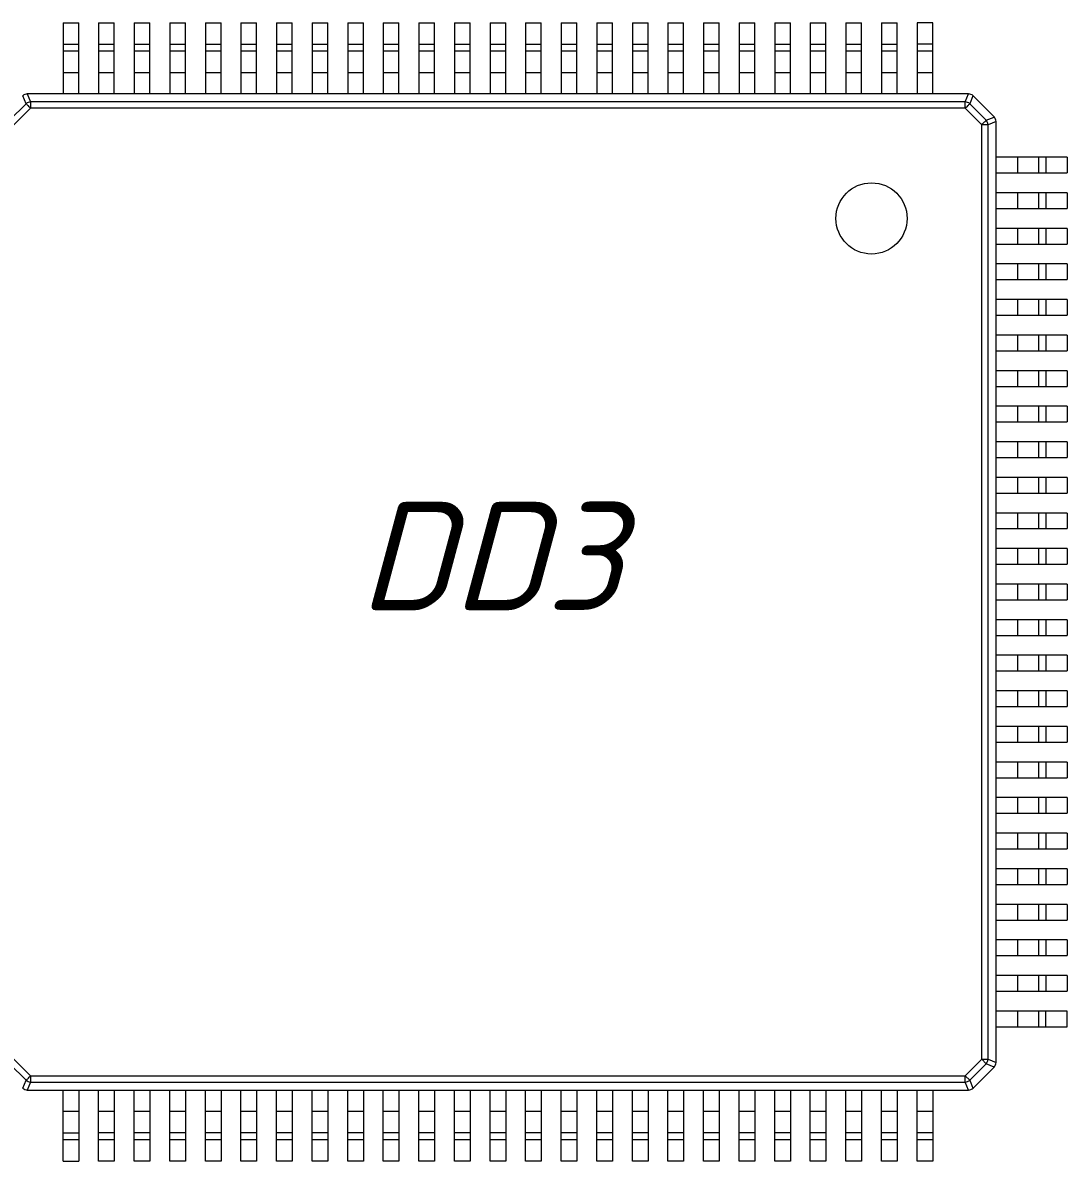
# Model space of a CAD drawing. Header units: millimetres. Extents: x 143 to 740, y 82 to 502.
# Drawn here: x 308.15 to 337.51, y 370.05 to 402.05 of the extents above; entities that cross this region are included whole.
import ezdxf

# ---------------------------------------------------------------- set-up
doc = ezdxf.new("R2010")
doc.units = ezdxf.units.MM
doc.header["$LTSCALE"] = 0.5
doc.layers.get('0').update_dxf_attribs({"lineweight": 60})
doc.styles.get("Standard").update_dxf_attribs({"font": 'isocpeui.ttf', "width": 0.9})

msp = doc.modelspace()

# ---------------------------------------------------------------- linework, layer by layer
at = {"color": 7, "linetype": 'Continuous', "lineweight": 15}
for p, q in [((309.287, 402.048), (309.727, 402.048)), ((309.287, 402.048), (309.287, 401.448)), ((309.727, 401.448), (309.727, 402.048)), ((310.287, 402.048), (310.727, 402.048)), ((310.287, 402.048), (310.287, 401.448)), ((310.727, 401.448), (310.727, 402.048)), ((311.287, 402.048), (311.727, 402.048)), ((311.287, 402.048), (311.287, 401.448)), ((311.727, 401.448), (311.727, 402.048)), ((312.287, 402.048), (312.727, 402.048)), ((312.287, 402.048), (312.287, 401.448)), ((312.727, 401.448), (312.727, 402.048)), ((313.287, 402.048), (313.727, 402.048)), ((313.287, 402.048), (313.287, 401.448)), ((313.727, 401.448), (313.727, 402.048)), ((314.287, 402.048), (314.727, 402.048)), ((314.287, 402.048), (314.287, 401.448)), ((314.727, 401.448), (314.727, 402.048)), ((315.287, 402.048), (315.727, 402.048)), ((315.287, 402.048), (315.287, 401.448)), ((315.727, 401.448), (315.727, 402.048)), ((316.287, 402.048), (316.727, 402.048)), ((316.287, 402.048), (316.287, 401.448)), ((316.727, 401.448), (316.727, 402.048)), ((317.287, 402.048), (317.727, 402.048)), ((317.287, 402.048), (317.287, 401.448)), ((317.727, 401.448), (317.727, 402.048)), ((318.287, 402.048), (318.727, 402.048)), ((318.287, 402.048), (318.287, 401.448)), ((318.727, 401.448), (318.727, 402.048)), ((319.287, 402.048), (319.727, 402.048)), ((319.287, 402.048), (319.287, 401.448)), ((319.727, 401.448), (319.727, 402.048)), ((320.287, 402.048), (320.727, 402.048)), ((320.287, 402.048), (320.287, 401.448)), ((320.727, 401.448), (320.727, 402.048)), ((321.287, 402.048), (321.727, 402.048)), ((321.287, 402.048), (321.287, 401.448)), ((321.727, 401.448), (321.727, 402.048)), ((322.287, 402.048), (322.727, 402.048)), ((322.287, 402.048), (322.287, 401.448)), ((322.727, 401.448), (322.727, 402.048)), ((323.287, 402.048), (323.727, 402.048)), ((323.287, 402.048), (323.287, 401.448)), ((323.727, 401.448), (323.727, 402.048)), ((324.287, 402.048), (324.727, 402.048)), ((324.287, 402.048), (324.287, 401.448)), ((324.727, 401.448), (324.727, 402.048)), ((325.287, 402.048), (325.727, 402.048)), ((325.287, 402.048), (325.287, 401.448)), ((325.727, 401.448), (325.727, 402.048)), ((326.287, 402.048), (326.727, 402.048)), ((326.287, 402.048), (326.287, 401.448)), ((326.727, 401.448), (326.727, 402.048)), ((327.287, 402.048), (327.727, 402.048)), ((327.287, 402.048), (327.287, 401.448)), ((327.727, 401.448), (327.727, 402.048)), ((328.287, 402.048), (328.727, 402.048)), ((328.287, 402.048), (328.287, 401.448)), ((328.727, 401.448), (328.727, 402.048)), ((329.287, 402.048), (329.727, 402.048)), ((329.287, 402.048), (329.287, 401.448)), ((329.727, 401.448), (329.727, 402.048)), ((330.287, 402.048), (330.727, 402.048)), ((330.287, 402.048), (330.287, 401.448)), ((330.727, 401.448), (330.727, 402.048)), ((331.287, 402.048), (331.727, 402.048)), ((331.287, 402.048), (331.287, 401.448)), ((331.727, 401.448), (331.727, 402.048)), ((332.287, 402.048), (332.727, 402.048)), ((332.287, 402.048), (332.287, 401.448)), ((332.727, 401.448), (332.727, 402.048)), ((333.727, 402.048), (333.287, 402.048)), ((333.287, 402.048), (333.287, 401.448)), ((333.727, 401.448), (333.727, 402.048)), ((309.287, 401.448), (309.727, 401.448)), ((309.287, 401.448), (309.287, 401.248)), ((309.727, 401.248), (309.727, 401.448)), ((310.287, 401.448), (310.727, 401.448)), ((310.287, 401.448), (310.287, 401.248)), ((310.727, 401.248), (310.727, 401.448)), ((311.287, 401.448), (311.727, 401.448)), ((311.287, 401.448), (311.287, 401.248)), ((311.727, 401.248), (311.727, 401.448)), ((312.287, 401.448), (312.727, 401.448)), ((312.287, 401.448), (312.287, 401.248)), ((312.727, 401.248), (312.727, 401.448)), ((313.287, 401.448), (313.727, 401.448)), ((313.287, 401.448), (313.287, 401.248)), ((313.727, 401.248), (313.727, 401.448)), ((314.287, 401.448), (314.727, 401.448)), ((314.287, 401.448), (314.287, 401.248)), ((314.727, 401.248), (314.727, 401.448)), ((315.287, 401.448), (315.727, 401.448)), ((315.287, 401.448), (315.287, 401.248)), ((315.727, 401.248), (315.727, 401.448)), ((316.287, 401.448), (316.727, 401.448)), ((316.287, 401.448), (316.287, 401.248)), ((316.727, 401.248), (316.727, 401.448)), ((317.287, 401.448), (317.727, 401.448)), ((317.287, 401.448), (317.287, 401.248)), ((317.727, 401.248), (317.727, 401.448)), ((318.287, 401.448), (318.727, 401.448)), ((318.287, 401.448), (318.287, 401.248)), ((318.727, 401.248), (318.727, 401.448)), ((319.287, 401.448), (319.727, 401.448)), ((319.287, 401.448), (319.287, 401.248)), ((319.727, 401.248), (319.727, 401.448)), ((320.287, 401.448), (320.727, 401.448)), ((320.287, 401.448), (320.287, 401.248)), ((320.727, 401.248), (320.727, 401.448)), ((321.287, 401.448), (321.727, 401.448)), ((321.287, 401.448), (321.287, 401.248)), ((321.727, 401.248), (321.727, 401.448)), ((322.287, 401.448), (322.727, 401.448)), ((322.287, 401.448), (322.287, 401.248)), ((322.727, 401.248), (322.727, 401.448)), ((323.287, 401.448), (323.727, 401.448)), ((323.287, 401.448), (323.287, 401.248)), ((323.727, 401.248), (323.727, 401.448)), ((324.287, 401.448), (324.727, 401.448)), ((324.287, 401.448), (324.287, 401.248)), ((324.727, 401.248), (324.727, 401.448)), ((325.287, 401.448), (325.727, 401.448)), ((325.287, 401.448), (325.287, 401.248)), ((325.727, 401.248), (325.727, 401.448)), ((326.287, 401.448), (326.727, 401.448)), ((326.287, 401.448), (326.287, 401.248)), ((326.727, 401.248), (326.727, 401.448)), ((327.287, 401.448), (327.727, 401.448)), ((327.287, 401.448), (327.287, 401.248)), ((327.727, 401.248), (327.727, 401.448)), ((328.287, 401.448), (328.727, 401.448)), ((328.287, 401.448), (328.287, 401.248)), ((328.727, 401.248), (328.727, 401.448)), ((329.287, 401.448), (329.727, 401.448)), ((329.287, 401.448), (329.287, 401.248)), ((329.727, 401.248), (329.727, 401.448)), ((330.287, 401.448), (330.727, 401.448)), ((330.287, 401.448), (330.287, 401.248)), ((330.727, 401.248), (330.727, 401.448)), ((331.287, 401.448), (331.727, 401.448)), ((331.287, 401.448), (331.287, 401.248)), ((331.727, 401.248), (331.727, 401.448)), ((332.287, 401.448), (332.727, 401.448)), ((332.287, 401.448), (332.287, 401.248)), ((332.727, 401.248), (332.727, 401.448)), ((333.727, 401.448), (333.287, 401.448)), ((333.287, 401.448), (333.287, 401.248)), ((333.727, 401.248), (333.727, 401.448)), ((309.727, 401.248), (309.287, 401.248)), ((309.287, 401.248), (309.287, 400.648)), ((309.727, 400.648), (309.727, 401.248)), ((310.727, 401.248), (310.287, 401.248)), ((310.287, 401.248), (310.287, 400.648)), ((310.727, 400.648), (310.727, 401.248)), ((311.727, 401.248), (311.287, 401.248)), ((311.287, 401.248), (311.287, 400.648)), ((311.727, 400.648), (311.727, 401.248)), ((312.727, 401.248), (312.287, 401.248)), ((312.287, 401.248), (312.287, 400.648)), ((312.727, 400.648), (312.727, 401.248)), ((313.727, 401.248), (313.287, 401.248)), ((313.287, 401.248), (313.287, 400.648)), ((313.727, 400.648), (313.727, 401.248)), ((314.727, 401.248), (314.287, 401.248)), ((314.287, 401.248), (314.287, 400.648)), ((314.727, 400.648), (314.727, 401.248)), ((315.727, 401.248), (315.287, 401.248)), ((315.287, 401.248), (315.287, 400.648)), ((315.727, 400.648), (315.727, 401.248)), ((316.727, 401.248), (316.287, 401.248)), ((316.287, 401.248), (316.287, 400.648)), ((316.727, 400.648), (316.727, 401.248)), ((317.727, 401.248), (317.287, 401.248)), ((317.287, 401.248), (317.287, 400.648)), ((317.727, 400.648), (317.727, 401.248)), ((318.727, 401.248), (318.287, 401.248)), ((318.287, 401.248), (318.287, 400.648)), ((318.727, 400.648), (318.727, 401.248)), ((319.727, 401.248), (319.287, 401.248)), ((319.287, 401.248), (319.287, 400.648)), ((319.727, 400.648), (319.727, 401.248)), ((320.727, 401.248), (320.287, 401.248)), ((320.287, 401.248), (320.287, 400.648)), ((320.727, 400.648), (320.727, 401.248)), ((321.727, 401.248), (321.287, 401.248)), ((321.287, 401.248), (321.287, 400.648)), ((321.727, 400.648), (321.727, 401.248)), ((322.727, 401.248), (322.287, 401.248)), ((322.287, 401.248), (322.287, 400.648)), ((322.727, 400.648), (322.727, 401.248)), ((323.727, 401.248), (323.287, 401.248)), ((323.287, 401.248), (323.287, 400.648)), ((323.727, 400.648), (323.727, 401.248)), ((324.727, 401.248), (324.287, 401.248)), ((324.287, 401.248), (324.287, 400.648)), ((324.727, 400.648), (324.727, 401.248)), ((325.727, 401.248), (325.287, 401.248)), ((325.287, 401.248), (325.287, 400.648)), ((325.727, 400.648), (325.727, 401.248)), ((326.727, 401.248), (326.287, 401.248)), ((326.287, 401.248), (326.287, 400.648)), ((326.727, 400.648), (326.727, 401.248)), ((327.727, 401.248), (327.287, 401.248)), ((327.287, 401.248), (327.287, 400.648)), ((327.727, 400.648), (327.727, 401.248)), ((328.727, 401.248), (328.287, 401.248)), ((328.287, 401.248), (328.287, 400.648)), ((328.727, 400.648), (328.727, 401.248)), ((329.727, 401.248), (329.287, 401.248)), ((329.287, 401.248), (329.287, 400.648)), ((329.727, 400.648), (329.727, 401.248)), ((330.727, 401.248), (330.287, 401.248)), ((330.287, 401.248), (330.287, 400.648)), ((330.727, 400.648), (330.727, 401.248)), ((331.727, 401.248), (331.287, 401.248)), ((331.287, 401.248), (331.287, 400.648)), ((331.727, 400.648), (331.727, 401.248)), ((332.727, 401.248), (332.287, 401.248)), ((332.287, 401.248), (332.287, 400.648)), ((332.727, 400.648), (332.727, 401.248)), ((333.727, 401.248), (333.287, 401.248)), ((333.287, 401.248), (333.287, 400.648)), ((333.727, 400.648), (333.727, 401.248)), ((309.287, 400.648), (309.727, 400.648)), ((309.287, 400.648), (309.287, 400.048)), ((309.727, 400.048), (309.727, 400.648)), ((310.287, 400.648), (310.727, 400.648)), ((310.287, 400.648), (310.287, 400.048)), ((310.727, 400.048), (310.727, 400.648)), ((311.287, 400.648), (311.727, 400.648)), ((311.287, 400.648), (311.287, 400.048)), ((311.727, 400.048), (311.727, 400.648)), ((312.287, 400.648), (312.727, 400.648)), ((312.287, 400.648), (312.287, 400.048)), ((312.727, 400.048), (312.727, 400.648)), ((313.287, 400.648), (313.727, 400.648)), ((313.287, 400.648), (313.287, 400.048)), ((313.727, 400.048), (313.727, 400.648)), ((314.287, 400.648), (314.727, 400.648)), ((314.287, 400.648), (314.287, 400.048)), ((314.727, 400.048), (314.727, 400.648)), ((315.287, 400.648), (315.727, 400.648)), ((315.287, 400.648), (315.287, 400.048)), ((315.727, 400.048), (315.727, 400.648)), ((316.287, 400.648), (316.727, 400.648)), ((316.287, 400.648), (316.287, 400.048)), ((316.727, 400.048), (316.727, 400.648)), ((317.287, 400.648), (317.727, 400.648)), ((317.287, 400.648), (317.287, 400.048)), ((317.727, 400.048), (317.727, 400.648)), ((318.287, 400.648), (318.727, 400.648)), ((318.287, 400.648), (318.287, 400.048)), ((318.727, 400.048), (318.727, 400.648)), ((319.287, 400.648), (319.727, 400.648)), ((319.287, 400.648), (319.287, 400.048)), ((319.727, 400.048), (319.727, 400.648)), ((320.287, 400.648), (320.727, 400.648)), ((320.287, 400.648), (320.287, 400.048)), ((320.727, 400.048), (320.727, 400.648)), ((321.287, 400.648), (321.727, 400.648)), ((321.287, 400.648), (321.287, 400.048)), ((321.727, 400.048), (321.727, 400.648)), ((322.287, 400.648), (322.727, 400.648)), ((322.287, 400.648), (322.287, 400.048)), ((322.727, 400.048), (322.727, 400.648)), ((323.287, 400.648), (323.727, 400.648)), ((323.287, 400.648), (323.287, 400.048)), ((323.727, 400.048), (323.727, 400.648)), ((324.287, 400.648), (324.727, 400.648)), ((324.287, 400.648), (324.287, 400.048)), ((324.727, 400.048), (324.727, 400.648)), ((325.287, 400.648), (325.727, 400.648)), ((325.287, 400.648), (325.287, 400.048)), ((325.727, 400.048), (325.727, 400.648)), ((326.287, 400.648), (326.727, 400.648)), ((326.287, 400.648), (326.287, 400.048)), ((326.727, 400.048), (326.727, 400.648)), ((327.287, 400.648), (327.727, 400.648)), ((327.287, 400.648), (327.287, 400.048)), ((327.727, 400.048), (327.727, 400.648)), ((328.287, 400.648), (328.727, 400.648)), ((328.287, 400.648), (328.287, 400.048)), ((328.727, 400.048), (328.727, 400.648)), ((329.287, 400.648), (329.727, 400.648)), ((329.287, 400.648), (329.287, 400.048)), ((329.727, 400.048), (329.727, 400.648)), ((330.287, 400.648), (330.727, 400.648)), ((330.287, 400.648), (330.287, 400.048)), ((330.727, 400.048), (330.727, 400.648)), ((331.287, 400.648), (331.727, 400.648)), ((331.287, 400.648), (331.287, 400.048)), ((331.727, 400.048), (331.727, 400.648)), ((332.287, 400.648), (332.727, 400.648)), ((332.287, 400.648), (332.287, 400.048)), ((332.727, 400.048), (332.727, 400.648)), ((333.287, 400.648), (333.727, 400.648)), ((333.287, 400.648), (333.287, 400.048)), ((333.727, 400.048), (333.727, 400.648)), ((308.28, 400.048), (308.373, 399.823)), ((309.287, 400.048), (308.282, 400.048)), ((309.727, 400.048), (309.287, 400.048)), ((310.287, 400.048), (309.727, 400.048)), ((310.727, 400.048), (310.287, 400.048)), ((311.287, 400.048), (310.727, 400.048)), ((311.727, 400.048), (311.287, 400.048)), ((312.287, 400.048), (311.727, 400.048)), ((312.727, 400.048), (312.287, 400.048)), ((313.287, 400.048), (312.727, 400.048)), ((313.727, 400.048), (313.287, 400.048)), ((314.287, 400.048), (313.727, 400.048)), ((314.727, 400.048), (314.287, 400.048)), ((315.287, 400.048), (314.727, 400.048)), ((315.727, 400.048), (315.287, 400.048)), ((316.287, 400.048), (315.727, 400.048)), ((316.727, 400.048), (316.287, 400.048)), ((317.287, 400.048), (316.727, 400.048)), ((317.727, 400.048), (317.287, 400.048)), ((318.287, 400.048), (317.727, 400.048)), ((318.727, 400.048), (318.287, 400.048)), ((319.287, 400.048), (318.727, 400.048)), ((319.727, 400.048), (319.287, 400.048)), ((320.287, 400.048), (319.727, 400.048)), ((320.727, 400.048), (320.287, 400.048)), ((321.287, 400.048), (320.727, 400.048)), ((321.727, 400.048), (321.287, 400.048)), ((322.287, 400.048), (321.727, 400.048)), ((322.727, 400.048), (322.287, 400.048)), ((323.287, 400.048), (322.727, 400.048)), ((323.727, 400.048), (323.287, 400.048)), ((324.287, 400.048), (323.727, 400.048)), ((324.727, 400.048), (324.287, 400.048)), ((325.287, 400.048), (324.727, 400.048)), ((325.727, 400.048), (325.287, 400.048)), ((326.287, 400.048), (325.727, 400.048)), ((326.727, 400.048), (326.287, 400.048)), ((327.287, 400.048), (326.727, 400.048)), ((327.727, 400.048), (327.287, 400.048)), ((328.287, 400.048), (327.727, 400.048)), ((328.727, 400.048), (328.287, 400.048)), ((329.287, 400.048), (328.727, 400.048)), ((329.727, 400.048), (329.287, 400.048)), ((330.287, 400.048), (329.727, 400.048)), ((330.727, 400.048), (330.287, 400.048)), ((331.287, 400.048), (330.727, 400.048)), ((331.727, 400.048), (331.287, 400.048)), ((332.287, 400.048), (331.727, 400.048)), ((332.727, 400.048), (332.287, 400.048)), ((333.287, 400.048), (332.727, 400.048)), ((333.727, 400.048), (333.287, 400.048)), ((334.733, 400.048), (333.727, 400.048)), ((334.641, 399.823), (334.734, 400.048)), ((307.783, 399.306), (308.249, 399.771)), ((308.249, 399.771), (308.155, 399.996)), ((308.373, 399.823), (308.373, 399.647)), ((334.641, 399.823), (308.373, 399.823)), ((334.641, 399.647), (334.641, 399.823)), ((334.859, 399.996), (334.766, 399.771)), ((334.766, 399.771), (335.231, 399.306)), ((335.454, 399.4), (334.86, 399.995)), ((307.908, 399.182), (308.373, 399.647)), ((334.641, 399.647), (308.373, 399.647)), ((334.641, 399.647), (335.106, 399.182)), ((335.231, 399.306), (335.455, 399.399)), ((335.106, 372.914), (335.106, 399.182)), ((335.282, 399.182), (335.106, 399.182)), ((335.507, 399.275), (335.282, 399.182)), ((335.282, 372.914), (335.282, 399.182)), ((335.507, 398.268), (335.507, 399.273)), ((335.507, 397.828), (335.507, 398.268)), ((336.107, 398.268), (335.507, 398.268)), ((336.107, 398.268), (336.107, 397.828)), ((336.707, 398.268), (336.107, 398.268)), ((336.707, 397.828), (336.707, 398.268)), ((336.907, 398.268), (336.707, 398.268)), ((336.907, 398.268), (336.907, 397.828)), ((337.507, 398.268), (336.907, 398.268)), ((337.507, 398.268), (337.507, 397.828)), ((335.507, 397.268), (335.507, 397.828)), ((335.507, 397.828), (336.107, 397.828)), ((336.107, 397.828), (336.707, 397.828)), ((336.707, 397.828), (336.907, 397.828)), ((336.907, 397.828), (337.507, 397.828)), ((335.507, 396.828), (335.507, 397.268)), ((336.107, 397.268), (335.507, 397.268)), ((336.107, 397.268), (336.107, 396.828)), ((336.707, 397.268), (336.107, 397.268)), ((336.707, 396.828), (336.707, 397.268)), ((336.907, 397.268), (336.707, 397.268)), ((336.907, 397.268), (336.907, 396.828)), ((337.507, 397.268), (336.907, 397.268)), ((337.507, 397.268), (337.507, 396.828)), ((335.507, 396.268), (335.507, 396.828)), ((335.507, 396.828), (336.107, 396.828)), ((336.107, 396.828), (336.707, 396.828)), ((336.707, 396.828), (336.907, 396.828)), ((336.907, 396.828), (337.507, 396.828)), ((335.507, 395.828), (335.507, 396.268)), ((336.107, 396.268), (335.507, 396.268)), ((336.107, 396.268), (336.107, 395.828)), ((336.707, 396.268), (336.107, 396.268)), ((336.707, 395.828), (336.707, 396.268)), ((336.907, 396.268), (336.707, 396.268)), ((336.907, 396.268), (336.907, 395.828)), ((337.507, 396.268), (336.907, 396.268)), ((337.507, 396.268), (337.507, 395.828)), ((335.507, 395.268), (335.507, 395.828)), ((335.507, 395.828), (336.107, 395.828)), ((336.107, 395.828), (336.707, 395.828)), ((336.707, 395.828), (336.907, 395.828)), ((336.907, 395.828), (337.507, 395.828)), ((335.507, 394.828), (335.507, 395.268)), ((336.107, 395.268), (335.507, 395.268)), ((336.107, 395.268), (336.107, 394.828)), ((336.707, 395.268), (336.107, 395.268)), ((336.707, 394.828), (336.707, 395.268)), ((336.907, 395.268), (336.707, 395.268)), ((336.907, 395.268), (336.907, 394.828)), ((337.507, 395.268), (336.907, 395.268)), ((337.507, 395.268), (337.507, 394.828)), ((335.507, 394.268), (335.507, 394.828)), ((335.507, 394.828), (336.107, 394.828)), ((336.107, 394.828), (336.707, 394.828)), ((336.707, 394.828), (336.907, 394.828)), ((336.907, 394.828), (337.507, 394.828)), ((335.507, 393.828), (335.507, 394.268)), ((336.107, 394.268), (335.507, 394.268)), ((336.107, 394.268), (336.107, 393.828)), ((336.707, 394.268), (336.107, 394.268)), ((336.707, 393.828), (336.707, 394.268)), ((336.907, 394.268), (336.707, 394.268)), ((336.907, 394.268), (336.907, 393.828)), ((337.507, 394.268), (336.907, 394.268)), ((337.507, 394.268), (337.507, 393.828)), ((335.507, 393.268), (335.507, 393.828)), ((335.507, 393.828), (336.107, 393.828)), ((336.107, 393.828), (336.707, 393.828)), ((336.707, 393.828), (336.907, 393.828)), ((336.907, 393.828), (337.507, 393.828)), ((335.507, 392.828), (335.507, 393.268)), ((336.107, 393.268), (335.507, 393.268)), ((336.107, 393.268), (336.107, 392.828)), ((336.707, 393.268), (336.107, 393.268)), ((336.707, 392.828), (336.707, 393.268)), ((336.907, 393.268), (336.707, 393.268)), ((336.907, 393.268), (336.907, 392.828)), ((337.507, 393.268), (336.907, 393.268)), ((337.507, 393.268), (337.507, 392.828)), ((335.507, 392.268), (335.507, 392.828)), ((335.507, 392.828), (336.107, 392.828)), ((336.107, 392.828), (336.707, 392.828)), ((336.707, 392.828), (336.907, 392.828)), ((336.907, 392.828), (337.507, 392.828)), ((335.507, 391.828), (335.507, 392.268)), ((336.107, 392.268), (335.507, 392.268)), ((336.107, 392.268), (336.107, 391.828)), ((336.707, 392.268), (336.107, 392.268)), ((336.707, 391.828), (336.707, 392.268)), ((336.907, 392.268), (336.707, 392.268)), ((336.907, 392.268), (336.907, 391.828)), ((337.507, 392.268), (336.907, 392.268)), ((337.507, 392.268), (337.507, 391.828)), ((335.507, 391.268), (335.507, 391.828)), ((335.507, 391.828), (336.107, 391.828)), ((336.107, 391.828), (336.707, 391.828)), ((336.707, 391.828), (336.907, 391.828)), ((336.907, 391.828), (337.507, 391.828)), ((335.507, 390.828), (335.507, 391.268)), ((336.107, 391.268), (335.507, 391.268)), ((336.107, 391.268), (336.107, 390.828)), ((336.707, 391.268), (336.107, 391.268)), ((336.707, 390.828), (336.707, 391.268)), ((336.907, 391.268), (336.707, 391.268)), ((336.907, 391.268), (336.907, 390.828)), ((337.507, 391.268), (336.907, 391.268)), ((337.507, 391.268), (337.507, 390.828)), ((335.507, 390.268), (335.507, 390.828)), ((335.507, 390.828), (336.107, 390.828)), ((336.107, 390.828), (336.707, 390.828)), ((336.707, 390.828), (336.907, 390.828)), ((336.907, 390.828), (337.507, 390.828)), ((335.507, 389.828), (335.507, 390.268)), ((336.107, 390.268), (335.507, 390.268)), ((336.107, 390.268), (336.107, 389.828)), ((336.707, 390.268), (336.107, 390.268)), ((336.707, 389.828), (336.707, 390.268)), ((336.907, 390.268), (336.707, 390.268)), ((336.907, 390.268), (336.907, 389.828)), ((337.507, 390.268), (336.907, 390.268)), ((337.507, 390.268), (337.507, 389.828)), ((335.507, 389.268), (335.507, 389.828)), ((335.507, 389.828), (336.107, 389.828)), ((336.107, 389.828), (336.707, 389.828)), ((336.707, 389.828), (336.907, 389.828)), ((336.907, 389.828), (337.507, 389.828)), ((335.507, 388.828), (335.507, 389.268)), ((336.107, 389.268), (335.507, 389.268)), ((336.107, 389.268), (336.107, 388.828)), ((336.707, 389.268), (336.107, 389.268)), ((336.707, 388.828), (336.707, 389.268)), ((336.907, 389.268), (336.707, 389.268)), ((336.907, 389.268), (336.907, 388.828)), ((337.507, 389.268), (336.907, 389.268)), ((337.507, 389.268), (337.507, 388.828)), ((335.507, 388.268), (335.507, 388.828)), ((335.507, 388.828), (336.107, 388.828)), ((336.107, 388.828), (336.707, 388.828)), ((336.707, 388.828), (336.907, 388.828)), ((336.907, 388.828), (337.507, 388.828)), ((335.507, 387.828), (335.507, 388.268)), ((336.107, 388.268), (335.507, 388.268)), ((336.107, 388.268), (336.107, 387.828)), ((336.707, 388.268), (336.107, 388.268)), ((336.707, 387.828), (336.707, 388.268)), ((336.907, 388.268), (336.707, 388.268)), ((336.907, 388.268), (336.907, 387.828)), ((337.507, 388.268), (336.907, 388.268)), ((337.507, 388.268), (337.507, 387.828)), ((335.507, 387.268), (335.507, 387.828)), ((335.507, 387.828), (336.107, 387.828)), ((336.107, 387.828), (336.707, 387.828)), ((336.707, 387.828), (336.907, 387.828)), ((336.907, 387.828), (337.507, 387.828)), ((335.507, 386.828), (335.507, 387.268)), ((336.107, 387.268), (335.507, 387.268)), ((336.107, 387.268), (336.107, 386.828)), ((336.707, 387.268), (336.107, 387.268)), ((336.707, 386.828), (336.707, 387.268)), ((336.907, 387.268), (336.707, 387.268)), ((336.907, 387.268), (336.907, 386.828)), ((337.507, 387.268), (336.907, 387.268)), ((337.507, 387.268), (337.507, 386.828)), ((335.507, 386.268), (335.507, 386.828)), ((335.507, 386.828), (336.107, 386.828)), ((336.107, 386.828), (336.707, 386.828)), ((336.707, 386.828), (336.907, 386.828)), ((336.907, 386.828), (337.507, 386.828)), ((335.507, 385.828), (335.507, 386.268)), ((336.107, 386.268), (335.507, 386.268)), ((336.107, 386.268), (336.107, 385.828)), ((336.707, 386.268), (336.107, 386.268)), ((336.707, 385.828), (336.707, 386.268)), ((336.907, 386.268), (336.707, 386.268)), ((336.907, 386.268), (336.907, 385.828)), ((337.507, 386.268), (336.907, 386.268)), ((337.507, 386.268), (337.507, 385.828)), ((335.507, 385.268), (335.507, 385.828)), ((335.507, 385.828), (336.107, 385.828)), ((336.107, 385.828), (336.707, 385.828)), ((336.707, 385.828), (336.907, 385.828)), ((336.907, 385.828), (337.507, 385.828)), ((335.507, 384.828), (335.507, 385.268)), ((336.107, 385.268), (335.507, 385.268)), ((336.107, 385.268), (336.107, 384.828)), ((336.707, 385.268), (336.107, 385.268)), ((336.707, 384.828), (336.707, 385.268)), ((336.907, 385.268), (336.707, 385.268)), ((336.907, 385.268), (336.907, 384.828)), ((337.507, 385.268), (336.907, 385.268)), ((337.507, 385.268), (337.507, 384.828)), ((335.507, 384.268), (335.507, 384.828)), ((335.507, 384.828), (336.107, 384.828)), ((336.107, 384.828), (336.707, 384.828)), ((336.707, 384.828), (336.907, 384.828)), ((336.907, 384.828), (337.507, 384.828)), ((335.507, 383.828), (335.507, 384.268)), ((336.107, 384.268), (335.507, 384.268)), ((336.107, 384.268), (336.107, 383.828)), ((336.707, 384.268), (336.107, 384.268)), ((336.707, 383.828), (336.707, 384.268)), ((336.907, 384.268), (336.707, 384.268)), ((336.907, 384.268), (336.907, 383.828)), ((337.507, 384.268), (336.907, 384.268)), ((337.507, 384.268), (337.507, 383.828)), ((335.507, 383.268), (335.507, 383.828)), ((335.507, 383.828), (336.107, 383.828)), ((336.107, 383.828), (336.707, 383.828)), ((336.707, 383.828), (336.907, 383.828)), ((336.907, 383.828), (337.507, 383.828)), ((335.507, 382.828), (335.507, 383.268)), ((336.107, 383.268), (335.507, 383.268)), ((336.107, 383.268), (336.107, 382.828)), ((336.707, 383.268), (336.107, 383.268)), ((336.707, 382.828), (336.707, 383.268)), ((336.907, 383.268), (336.707, 383.268)), ((336.907, 383.268), (336.907, 382.828)), ((337.507, 383.268), (336.907, 383.268)), ((337.507, 383.268), (337.507, 382.828)), ((335.507, 382.268), (335.507, 382.828)), ((335.507, 382.828), (336.107, 382.828)), ((336.107, 382.828), (336.707, 382.828)), ((336.707, 382.828), (336.907, 382.828)), ((336.907, 382.828), (337.507, 382.828)), ((335.507, 381.828), (335.507, 382.268)), ((336.107, 382.268), (335.507, 382.268)), ((336.107, 382.268), (336.107, 381.828)), ((336.707, 382.268), (336.107, 382.268)), ((336.707, 381.828), (336.707, 382.268)), ((336.907, 382.268), (336.707, 382.268)), ((336.907, 382.268), (336.907, 381.828)), ((337.507, 382.268), (336.907, 382.268)), ((337.507, 382.268), (337.507, 381.828)), ((335.507, 381.268), (335.507, 381.828)), ((335.507, 381.828), (336.107, 381.828)), ((336.107, 381.828), (336.707, 381.828)), ((336.707, 381.828), (336.907, 381.828)), ((336.907, 381.828), (337.507, 381.828)), ((335.507, 380.828), (335.507, 381.268)), ((336.107, 381.268), (335.507, 381.268)), ((336.107, 381.268), (336.107, 380.828)), ((336.707, 381.268), (336.107, 381.268)), ((336.707, 380.828), (336.707, 381.268)), ((336.907, 381.268), (336.707, 381.268)), ((336.907, 381.268), (336.907, 380.828)), ((337.507, 381.268), (336.907, 381.268)), ((337.507, 381.268), (337.507, 380.828)), ((335.507, 380.268), (335.507, 380.828)), ((335.507, 380.828), (336.107, 380.828)), ((336.107, 380.828), (336.707, 380.828)), ((336.707, 380.828), (336.907, 380.828)), ((336.907, 380.828), (337.507, 380.828)), ((335.507, 379.828), (335.507, 380.268)), ((336.107, 380.268), (335.507, 380.268)), ((336.107, 380.268), (336.107, 379.828)), ((336.707, 380.268), (336.107, 380.268)), ((336.707, 379.828), (336.707, 380.268)), ((336.907, 380.268), (336.707, 380.268)), ((336.907, 380.268), (336.907, 379.828)), ((337.507, 380.268), (336.907, 380.268)), ((337.507, 380.268), (337.507, 379.828)), ((335.507, 379.268), (335.507, 379.828)), ((335.507, 379.828), (336.107, 379.828)), ((336.107, 379.828), (336.707, 379.828)), ((336.707, 379.828), (336.907, 379.828)), ((336.907, 379.828), (337.507, 379.828)), ((335.507, 378.828), (335.507, 379.268)), ((336.107, 379.268), (335.507, 379.268)), ((336.107, 379.268), (336.107, 378.828)), ((336.707, 379.268), (336.107, 379.268)), ((336.707, 378.828), (336.707, 379.268)), ((336.907, 379.268), (336.707, 379.268)), ((336.907, 379.268), (336.907, 378.828)), ((337.507, 379.268), (336.907, 379.268)), ((337.507, 379.268), (337.507, 378.828)), ((335.507, 378.268), (335.507, 378.828)), ((335.507, 378.828), (336.107, 378.828)), ((336.107, 378.828), (336.707, 378.828)), ((336.707, 378.828), (336.907, 378.828)), ((336.907, 378.828), (337.507, 378.828)), ((335.507, 377.828), (335.507, 378.268)), ((336.107, 378.268), (335.507, 378.268)), ((336.107, 378.268), (336.107, 377.828)), ((336.707, 378.268), (336.107, 378.268)), ((336.707, 377.828), (336.707, 378.268)), ((336.907, 378.268), (336.707, 378.268)), ((336.907, 378.268), (336.907, 377.828)), ((337.507, 378.268), (336.907, 378.268)), ((337.507, 378.268), (337.507, 377.828)), ((335.507, 377.268), (335.507, 377.828)), ((335.507, 377.828), (336.107, 377.828)), ((336.107, 377.828), (336.707, 377.828)), ((336.707, 377.828), (336.907, 377.828)), ((336.907, 377.828), (337.507, 377.828)), ((335.507, 376.828), (335.507, 377.268)), ((336.107, 377.268), (335.507, 377.268)), ((336.107, 377.268), (336.107, 376.828)), ((336.707, 377.268), (336.107, 377.268)), ((336.707, 376.828), (336.707, 377.268)), ((336.907, 377.268), (336.707, 377.268)), ((336.907, 377.268), (336.907, 376.828)), ((337.507, 377.268), (336.907, 377.268)), ((337.507, 377.268), (337.507, 376.828)), ((335.507, 376.268), (335.507, 376.828)), ((335.507, 376.828), (336.107, 376.828)), ((336.107, 376.828), (336.707, 376.828)), ((336.707, 376.828), (336.907, 376.828)), ((336.907, 376.828), (337.507, 376.828)), ((335.507, 375.828), (335.507, 376.268)), ((336.107, 376.268), (335.507, 376.268)), ((336.107, 376.268), (336.107, 375.828)), ((336.707, 376.268), (336.107, 376.268)), ((336.707, 375.828), (336.707, 376.268)), ((336.907, 376.268), (336.707, 376.268)), ((336.907, 376.268), (336.907, 375.828)), ((337.507, 376.268), (336.907, 376.268)), ((337.507, 376.268), (337.507, 375.828)), ((335.507, 375.268), (335.507, 375.828)), ((335.507, 375.828), (336.107, 375.828)), ((336.107, 375.828), (336.707, 375.828)), ((336.707, 375.828), (336.907, 375.828)), ((336.907, 375.828), (337.507, 375.828)), ((335.507, 374.828), (335.507, 375.268)), ((336.107, 375.268), (335.507, 375.268)), ((336.107, 375.268), (336.107, 374.828)), ((336.707, 375.268), (336.107, 375.268)), ((336.707, 374.828), (336.707, 375.268)), ((336.907, 375.268), (336.707, 375.268)), ((336.907, 375.268), (336.907, 374.828)), ((337.507, 375.268), (336.907, 375.268)), ((337.507, 375.268), (337.507, 374.828)), ((335.507, 374.268), (335.507, 374.828)), ((335.507, 374.828), (336.107, 374.828)), ((336.107, 374.828), (336.707, 374.828)), ((336.707, 374.828), (336.907, 374.828)), ((336.907, 374.828), (337.507, 374.828)), ((335.507, 373.828), (335.507, 374.268)), ((336.107, 374.268), (335.507, 374.268)), ((336.107, 374.268), (336.107, 373.828)), ((336.707, 374.268), (336.107, 374.268)), ((336.707, 373.828), (336.707, 374.268)), ((336.907, 374.268), (336.707, 374.268)), ((336.907, 373.828), (336.907, 374.268)), ((337.507, 374.268), (336.907, 374.268)), ((337.507, 373.828), (337.507, 374.268)), ((335.507, 372.822), (335.507, 373.828)), ((335.507, 373.828), (336.107, 373.828)), ((336.107, 373.828), (336.707, 373.828)), ((336.707, 373.828), (336.907, 373.828)), ((336.907, 373.828), (337.507, 373.828)), ((308.373, 372.449), (307.908, 372.914)), ((335.106, 372.914), (334.641, 372.449)), ((335.106, 372.914), (335.282, 372.914)), ((335.231, 372.789), (335.106, 372.914)), ((335.282, 372.914), (335.507, 372.821)), ((308.249, 372.324), (307.783, 372.789)), ((335.231, 372.789), (334.766, 372.324)), ((334.86, 372.1), (335.454, 372.695)), ((335.455, 372.696), (335.231, 372.789)), ((308.156, 372.099), (308.249, 372.324)), ((308.373, 372.273), (308.28, 372.048)), ((308.373, 372.449), (334.641, 372.449)), ((308.373, 372.449), (308.373, 372.273)), ((308.373, 372.273), (334.641, 372.273)), ((334.641, 372.273), (334.641, 372.449)), ((334.641, 372.449), (334.766, 372.324)), ((334.734, 372.048), (334.641, 372.273)), ((334.766, 372.324), (334.859, 372.099)), ((308.282, 372.048), (309.287, 372.048)), ((309.287, 372.048), (309.727, 372.048)), ((309.287, 371.448), (309.287, 372.048)), ((309.727, 372.048), (310.287, 372.048)), ((309.727, 372.048), (309.727, 371.448)), ((310.287, 372.048), (310.727, 372.048)), ((310.287, 371.448), (310.287, 372.048)), ((310.727, 372.048), (311.287, 372.048)), ((310.727, 372.048), (310.727, 371.448)), ((311.287, 372.048), (311.727, 372.048)), ((311.287, 371.448), (311.287, 372.048)), ((311.727, 372.048), (312.287, 372.048)), ((311.727, 372.048), (311.727, 371.448)), ((312.287, 372.048), (312.727, 372.048)), ((312.287, 371.448), (312.287, 372.048)), ((312.727, 372.048), (313.287, 372.048)), ((312.727, 372.048), (312.727, 371.448)), ((313.287, 372.048), (313.727, 372.048)), ((313.287, 371.448), (313.287, 372.048)), ((313.727, 372.048), (314.287, 372.048)), ((313.727, 372.048), (313.727, 371.448)), ((314.287, 372.048), (314.727, 372.048)), ((314.287, 371.448), (314.287, 372.048)), ((314.727, 372.048), (315.287, 372.048)), ((314.727, 372.048), (314.727, 371.448)), ((315.287, 372.048), (315.727, 372.048)), ((315.287, 371.448), (315.287, 372.048)), ((315.727, 372.048), (316.287, 372.048)), ((315.727, 372.048), (315.727, 371.448)), ((316.287, 372.048), (316.727, 372.048)), ((316.287, 371.448), (316.287, 372.048)), ((316.727, 372.048), (317.287, 372.048)), ((316.727, 372.048), (316.727, 371.448)), ((317.287, 372.048), (317.727, 372.048)), ((317.287, 371.448), (317.287, 372.048)), ((317.727, 372.048), (318.287, 372.048)), ((317.727, 372.048), (317.727, 371.448)), ((318.287, 372.048), (318.727, 372.048)), ((318.287, 371.448), (318.287, 372.048)), ((318.727, 372.048), (319.287, 372.048)), ((318.727, 372.048), (318.727, 371.448)), ((319.287, 372.048), (319.727, 372.048)), ((319.287, 371.448), (319.287, 372.048)), ((319.727, 372.048), (320.287, 372.048)), ((319.727, 372.048), (319.727, 371.448)), ((320.287, 372.048), (320.727, 372.048)), ((320.287, 371.448), (320.287, 372.048)), ((320.727, 372.048), (321.287, 372.048)), ((320.727, 372.048), (320.727, 371.448)), ((321.287, 372.048), (321.727, 372.048)), ((321.287, 371.448), (321.287, 372.048)), ((321.727, 372.048), (322.287, 372.048)), ((321.727, 372.048), (321.727, 371.448)), ((322.287, 372.048), (322.727, 372.048)), ((322.287, 371.448), (322.287, 372.048)), ((322.727, 372.048), (323.287, 372.048)), ((322.727, 372.048), (322.727, 371.448)), ((323.287, 372.048), (323.727, 372.048)), ((323.287, 371.448), (323.287, 372.048)), ((323.727, 372.048), (324.287, 372.048)), ((323.727, 372.048), (323.727, 371.448)), ((324.287, 372.048), (324.727, 372.048)), ((324.287, 371.448), (324.287, 372.048)), ((324.727, 372.048), (325.287, 372.048)), ((324.727, 372.048), (324.727, 371.448)), ((325.287, 372.048), (325.727, 372.048)), ((325.287, 371.448), (325.287, 372.048)), ((325.727, 372.048), (326.287, 372.048)), ((325.727, 372.048), (325.727, 371.448)), ((326.287, 372.048), (326.727, 372.048)), ((326.287, 371.448), (326.287, 372.048)), ((326.727, 372.048), (327.287, 372.048)), ((326.727, 372.048), (326.727, 371.448)), ((327.287, 372.048), (327.727, 372.048)), ((327.287, 371.448), (327.287, 372.048)), ((327.727, 372.048), (328.287, 372.048)), ((327.727, 372.048), (327.727, 371.448)), ((328.287, 372.048), (328.727, 372.048)), ((328.287, 371.448), (328.287, 372.048)), ((328.727, 372.048), (329.287, 372.048)), ((328.727, 372.048), (328.727, 371.448)), ((329.287, 372.048), (329.727, 372.048)), ((329.287, 371.448), (329.287, 372.048)), ((329.727, 372.048), (330.287, 372.048)), ((329.727, 372.048), (329.727, 371.448)), ((330.287, 372.048), (330.727, 372.048)), ((330.287, 371.448), (330.287, 372.048)), ((330.727, 372.048), (331.287, 372.048)), ((330.727, 372.048), (330.727, 371.448)), ((331.287, 372.048), (331.727, 372.048)), ((331.287, 371.448), (331.287, 372.048)), ((331.727, 372.048), (332.287, 372.048)), ((331.727, 372.048), (331.727, 371.448)), ((332.287, 372.048), (332.727, 372.048)), ((332.287, 371.448), (332.287, 372.048)), ((332.727, 372.048), (333.287, 372.048)), ((332.727, 372.048), (332.727, 371.448)), ((333.287, 372.048), (333.727, 372.048)), ((333.287, 371.448), (333.287, 372.048)), ((333.727, 372.048), (334.733, 372.048)), ((333.727, 372.048), (333.727, 371.448)), ((309.727, 371.448), (309.287, 371.448)), ((309.287, 370.848), (309.287, 371.448)), ((309.727, 371.448), (309.727, 370.848)), ((310.727, 371.448), (310.287, 371.448)), ((310.287, 370.848), (310.287, 371.448)), ((310.727, 371.448), (310.727, 370.848)), ((311.727, 371.448), (311.287, 371.448)), ((311.287, 370.848), (311.287, 371.448)), ((311.727, 371.448), (311.727, 370.848)), ((312.727, 371.448), (312.287, 371.448)), ((312.287, 370.848), (312.287, 371.448)), ((312.727, 371.448), (312.727, 370.848)), ((313.727, 371.448), (313.287, 371.448)), ((313.287, 370.848), (313.287, 371.448)), ((313.727, 371.448), (313.727, 370.848)), ((314.727, 371.448), (314.287, 371.448)), ((314.287, 370.848), (314.287, 371.448)), ((314.727, 371.448), (314.727, 370.848)), ((315.727, 371.448), (315.287, 371.448)), ((315.287, 370.848), (315.287, 371.448)), ((315.727, 371.448), (315.727, 370.848)), ((316.727, 371.448), (316.287, 371.448)), ((316.287, 370.848), (316.287, 371.448)), ((316.727, 371.448), (316.727, 370.848)), ((317.727, 371.448), (317.287, 371.448)), ((317.287, 370.848), (317.287, 371.448)), ((317.727, 371.448), (317.727, 370.848)), ((318.727, 371.448), (318.287, 371.448)), ((318.287, 370.848), (318.287, 371.448)), ((318.727, 371.448), (318.727, 370.848)), ((319.727, 371.448), (319.287, 371.448)), ((319.287, 370.848), (319.287, 371.448)), ((319.727, 371.448), (319.727, 370.848)), ((320.727, 371.448), (320.287, 371.448)), ((320.287, 370.848), (320.287, 371.448)), ((320.727, 371.448), (320.727, 370.848)), ((321.727, 371.448), (321.287, 371.448)), ((321.287, 370.848), (321.287, 371.448)), ((321.727, 371.448), (321.727, 370.848)), ((322.727, 371.448), (322.287, 371.448)), ((322.287, 370.848), (322.287, 371.448)), ((322.727, 371.448), (322.727, 370.848)), ((323.727, 371.448), (323.287, 371.448)), ((323.287, 370.848), (323.287, 371.448)), ((323.727, 371.448), (323.727, 370.848)), ((324.727, 371.448), (324.287, 371.448)), ((324.287, 370.848), (324.287, 371.448)), ((324.727, 371.448), (324.727, 370.848)), ((325.727, 371.448), (325.287, 371.448)), ((325.287, 370.848), (325.287, 371.448)), ((325.727, 371.448), (325.727, 370.848)), ((326.727, 371.448), (326.287, 371.448)), ((326.287, 370.848), (326.287, 371.448)), ((326.727, 371.448), (326.727, 370.848)), ((327.727, 371.448), (327.287, 371.448)), ((327.287, 370.848), (327.287, 371.448)), ((327.727, 371.448), (327.727, 370.848)), ((328.727, 371.448), (328.287, 371.448)), ((328.287, 370.848), (328.287, 371.448)), ((328.727, 371.448), (328.727, 370.848)), ((329.727, 371.448), (329.287, 371.448)), ((329.287, 370.848), (329.287, 371.448)), ((329.727, 371.448), (329.727, 370.848)), ((330.727, 371.448), (330.287, 371.448)), ((330.287, 370.848), (330.287, 371.448)), ((330.727, 371.448), (330.727, 370.848)), ((331.727, 371.448), (331.287, 371.448)), ((331.287, 370.848), (331.287, 371.448)), ((331.727, 371.448), (331.727, 370.848)), ((332.727, 371.448), (332.287, 371.448)), ((332.287, 370.848), (332.287, 371.448)), ((332.727, 371.448), (332.727, 370.848)), ((333.727, 371.448), (333.287, 371.448)), ((333.287, 370.848), (333.287, 371.448)), ((333.727, 371.448), (333.727, 370.848)), ((309.287, 370.848), (309.727, 370.848)), ((309.287, 370.648), (309.287, 370.848)), ((309.727, 370.648), (309.287, 370.648)), ((309.287, 370.048), (309.287, 370.648)), ((309.727, 370.848), (309.727, 370.648)), ((309.727, 370.648), (309.727, 370.048)), ((310.727, 370.848), (310.287, 370.848)), ((310.287, 370.648), (310.287, 370.848)), ((310.727, 370.648), (310.287, 370.648)), ((310.287, 370.048), (310.287, 370.648)), ((310.727, 370.848), (310.727, 370.648)), ((310.727, 370.648), (310.727, 370.048)), ((311.727, 370.848), (311.287, 370.848)), ((311.287, 370.648), (311.287, 370.848)), ((311.727, 370.648), (311.287, 370.648)), ((311.287, 370.048), (311.287, 370.648)), ((311.727, 370.848), (311.727, 370.648)), ((311.727, 370.648), (311.727, 370.048)), ((312.727, 370.848), (312.287, 370.848)), ((312.287, 370.648), (312.287, 370.848)), ((312.727, 370.648), (312.287, 370.648)), ((312.287, 370.048), (312.287, 370.648)), ((312.727, 370.848), (312.727, 370.648)), ((312.727, 370.648), (312.727, 370.048)), ((313.727, 370.848), (313.287, 370.848)), ((313.287, 370.648), (313.287, 370.848)), ((313.727, 370.648), (313.287, 370.648)), ((313.287, 370.048), (313.287, 370.648)), ((313.727, 370.848), (313.727, 370.648)), ((313.727, 370.648), (313.727, 370.048)), ((314.727, 370.848), (314.287, 370.848)), ((314.287, 370.648), (314.287, 370.848)), ((314.727, 370.648), (314.287, 370.648)), ((314.287, 370.048), (314.287, 370.648)), ((314.727, 370.848), (314.727, 370.648)), ((314.727, 370.648), (314.727, 370.048)), ((315.727, 370.848), (315.287, 370.848)), ((315.287, 370.648), (315.287, 370.848)), ((315.727, 370.648), (315.287, 370.648)), ((315.287, 370.048), (315.287, 370.648)), ((315.727, 370.848), (315.727, 370.648)), ((315.727, 370.648), (315.727, 370.048)), ((316.727, 370.848), (316.287, 370.848)), ((316.287, 370.648), (316.287, 370.848)), ((316.727, 370.648), (316.287, 370.648)), ((316.287, 370.048), (316.287, 370.648)), ((316.727, 370.848), (316.727, 370.648)), ((316.727, 370.648), (316.727, 370.048)), ((317.727, 370.848), (317.287, 370.848)), ((317.287, 370.648), (317.287, 370.848)), ((317.727, 370.648), (317.287, 370.648)), ((317.287, 370.048), (317.287, 370.648)), ((317.727, 370.848), (317.727, 370.648)), ((317.727, 370.648), (317.727, 370.048)), ((318.727, 370.848), (318.287, 370.848)), ((318.287, 370.648), (318.287, 370.848)), ((318.727, 370.648), (318.287, 370.648)), ((318.287, 370.048), (318.287, 370.648)), ((318.727, 370.848), (318.727, 370.648)), ((318.727, 370.648), (318.727, 370.048)), ((319.727, 370.848), (319.287, 370.848)), ((319.287, 370.648), (319.287, 370.848)), ((319.727, 370.648), (319.287, 370.648)), ((319.287, 370.048), (319.287, 370.648)), ((319.727, 370.848), (319.727, 370.648)), ((319.727, 370.648), (319.727, 370.048)), ((320.727, 370.848), (320.287, 370.848)), ((320.287, 370.648), (320.287, 370.848)), ((320.727, 370.648), (320.287, 370.648)), ((320.287, 370.048), (320.287, 370.648)), ((320.727, 370.848), (320.727, 370.648)), ((320.727, 370.648), (320.727, 370.048)), ((321.727, 370.848), (321.287, 370.848)), ((321.287, 370.648), (321.287, 370.848)), ((321.727, 370.648), (321.287, 370.648)), ((321.287, 370.048), (321.287, 370.648)), ((321.727, 370.848), (321.727, 370.648)), ((321.727, 370.648), (321.727, 370.048)), ((322.727, 370.848), (322.287, 370.848)), ((322.287, 370.648), (322.287, 370.848)), ((322.727, 370.648), (322.287, 370.648)), ((322.287, 370.048), (322.287, 370.648)), ((322.727, 370.848), (322.727, 370.648)), ((322.727, 370.648), (322.727, 370.048)), ((323.727, 370.848), (323.287, 370.848)), ((323.287, 370.648), (323.287, 370.848)), ((323.727, 370.648), (323.287, 370.648)), ((323.287, 370.048), (323.287, 370.648)), ((323.727, 370.848), (323.727, 370.648)), ((323.727, 370.648), (323.727, 370.048)), ((324.727, 370.848), (324.287, 370.848)), ((324.287, 370.648), (324.287, 370.848)), ((324.727, 370.648), (324.287, 370.648)), ((324.287, 370.048), (324.287, 370.648)), ((324.727, 370.848), (324.727, 370.648)), ((324.727, 370.648), (324.727, 370.048)), ((325.727, 370.848), (325.287, 370.848)), ((325.287, 370.648), (325.287, 370.848)), ((325.727, 370.648), (325.287, 370.648)), ((325.287, 370.048), (325.287, 370.648)), ((325.727, 370.848), (325.727, 370.648)), ((325.727, 370.648), (325.727, 370.048)), ((326.727, 370.848), (326.287, 370.848)), ((326.287, 370.648), (326.287, 370.848)), ((326.727, 370.648), (326.287, 370.648)), ((326.287, 370.048), (326.287, 370.648)), ((326.727, 370.848), (326.727, 370.648)), ((326.727, 370.648), (326.727, 370.048)), ((327.727, 370.848), (327.287, 370.848)), ((327.287, 370.648), (327.287, 370.848)), ((327.727, 370.648), (327.287, 370.648)), ((327.287, 370.048), (327.287, 370.648)), ((327.727, 370.848), (327.727, 370.648)), ((327.727, 370.648), (327.727, 370.048)), ((328.727, 370.848), (328.287, 370.848)), ((328.287, 370.648), (328.287, 370.848)), ((328.727, 370.648), (328.287, 370.648)), ((328.287, 370.048), (328.287, 370.648)), ((328.727, 370.848), (328.727, 370.648)), ((328.727, 370.648), (328.727, 370.048)), ((329.727, 370.848), (329.287, 370.848)), ((329.287, 370.648), (329.287, 370.848)), ((329.727, 370.648), (329.287, 370.648)), ((329.287, 370.048), (329.287, 370.648)), ((329.727, 370.848), (329.727, 370.648)), ((329.727, 370.648), (329.727, 370.048)), ((330.727, 370.848), (330.287, 370.848)), ((330.287, 370.648), (330.287, 370.848)), ((330.727, 370.648), (330.287, 370.648)), ((330.287, 370.048), (330.287, 370.648)), ((330.727, 370.848), (330.727, 370.648)), ((330.727, 370.648), (330.727, 370.048)), ((331.727, 370.848), (331.287, 370.848)), ((331.287, 370.648), (331.287, 370.848)), ((331.727, 370.648), (331.287, 370.648)), ((331.287, 370.048), (331.287, 370.648)), ((331.727, 370.848), (331.727, 370.648)), ((331.727, 370.648), (331.727, 370.048)), ((332.727, 370.848), (332.287, 370.848)), ((332.287, 370.648), (332.287, 370.848)), ((332.727, 370.648), (332.287, 370.648)), ((332.287, 370.048), (332.287, 370.648)), ((332.727, 370.848), (332.727, 370.648)), ((332.727, 370.648), (332.727, 370.048)), ((333.727, 370.848), (333.287, 370.848)), ((333.287, 370.648), (333.287, 370.848)), ((333.727, 370.648), (333.287, 370.648)), ((333.287, 370.048), (333.287, 370.648)), ((333.727, 370.848), (333.727, 370.648)), ((333.727, 370.648), (333.727, 370.048)), ((309.287, 370.048), (309.727, 370.048)), ((310.727, 370.048), (310.287, 370.048)), ((311.727, 370.048), (311.287, 370.048)), ((312.727, 370.048), (312.287, 370.048)), ((313.727, 370.048), (313.287, 370.048)), ((314.727, 370.048), (314.287, 370.048)), ((315.727, 370.048), (315.287, 370.048)), ((316.727, 370.048), (316.287, 370.048)), ((317.727, 370.048), (317.287, 370.048)), ((318.727, 370.048), (318.287, 370.048)), ((319.727, 370.048), (319.287, 370.048)), ((320.727, 370.048), (320.287, 370.048)), ((321.727, 370.048), (321.287, 370.048)), ((322.727, 370.048), (322.287, 370.048)), ((323.727, 370.048), (323.287, 370.048)), ((324.727, 370.048), (324.287, 370.048)), ((325.727, 370.048), (325.287, 370.048)), ((326.727, 370.048), (326.287, 370.048)), ((327.727, 370.048), (327.287, 370.048)), ((328.727, 370.048), (328.287, 370.048)), ((329.727, 370.048), (329.287, 370.048)), ((330.727, 370.048), (330.287, 370.048)), ((331.727, 370.048), (331.287, 370.048)), ((332.727, 370.048), (332.287, 370.048)), ((333.727, 370.048), (333.287, 370.048))]:
    msp.add_line(p, q, dxfattribs=at)
at = {"color": 7, "linetype": 'Continuous', "lineweight": 15, "flags": 128}
for points in [[(308.373, 399.647), (308.352, 399.668), (308.331, 399.689), (308.311, 399.709), (308.293, 399.727), (308.277, 399.743), (308.265, 399.755), (308.255, 399.765), (308.249, 399.771)], [(334.766, 399.771), (334.759, 399.765), (334.75, 399.755), (334.737, 399.743), (334.721, 399.727), (334.703, 399.709), (334.684, 399.689), (334.663, 399.668), (334.641, 399.647)], [(335.106, 399.182), (335.128, 399.203), (335.149, 399.224), (335.168, 399.244), (335.186, 399.262), (335.202, 399.277), (335.215, 399.29), (335.224, 399.3), (335.231, 399.306)], [(308.249, 372.324), (308.255, 372.33), (308.265, 372.34), (308.277, 372.353), (308.293, 372.368), (308.311, 372.386), (308.331, 372.406), (308.352, 372.427), (308.373, 372.449)]]:
    msp.add_lwpolyline(points, dxfattribs=at)
at = {"color": 7, "linetype": 'Continuous', "lineweight": 15}
msp.add_circle((332.007, 396.548), 1, dxfattribs=at)
for centre, radius, start, end in [((308.282, 399.868), 0.18, 90.2591, 134.7409), ((334.733, 399.868), 0.18, 45.2591, 89.7409), ((308.377, 399.639), 0.184, 91.0648, 133.9381), ((334.638, 399.639), 0.184, 46.0641, 88.933), ((335.327, 399.273), 0.18, 0.2591, 44.7409), ((335.098, 399.178), 0.184, 1.044, 43.9472), ((335.098, 372.917), 0.184, 316.0641, 358.933), ((335.327, 372.822), 0.18, 315.2591, 359.7409), ((308.376, 372.457), 0.184, 226.0528, 268.956), ((334.638, 372.457), 0.184, 271.0462, 313.945), ((308.282, 372.228), 0.18, 225.2591, 269.7409), ((334.733, 372.228), 0.18, 270.2591, 314.7409)]:
    msp.add_arc(centre, radius, start, end, dxfattribs=at)

# ---------------------------------------------------------------- texts
msp.add_text('DD3', height=3.048).set_placement((317.593, 385.535))

doc.saveas('drawing.dxf')
